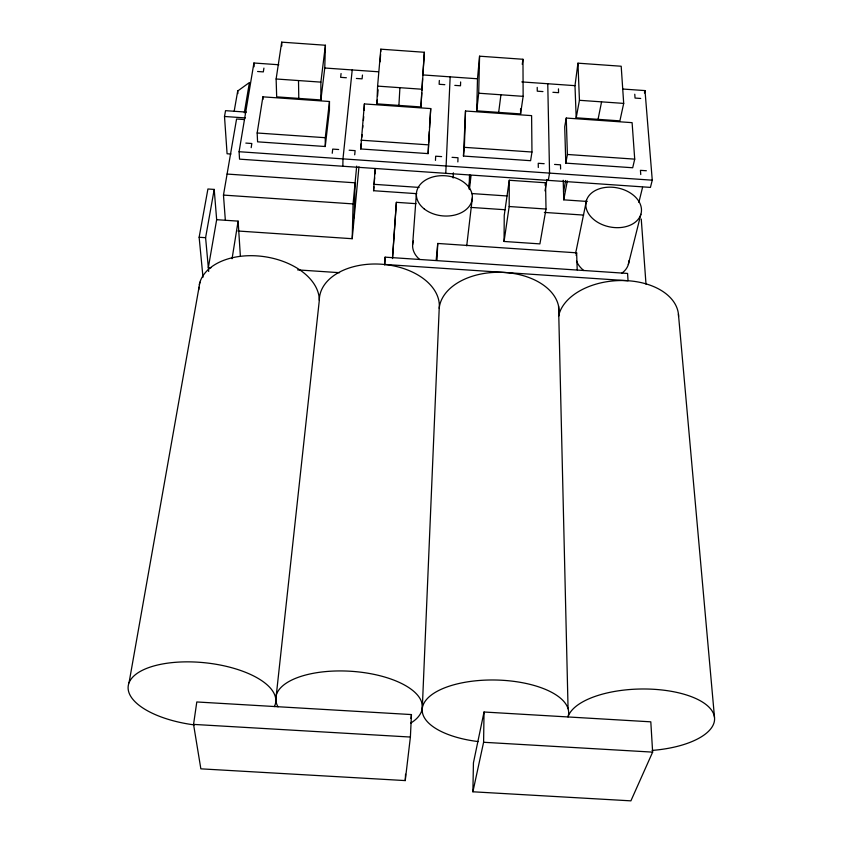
<?xml version="1.0" encoding="UTF-8"?>
<svg xmlns="http://www.w3.org/2000/svg" width="843" height="843" viewBox="0 0 843 843"><rect width="100%" height="100%" fill="white"/><g stroke="black" fill="none" stroke-linecap="round" stroke-linejoin="round"><path stroke-width="1.26" d="M320.877 99.948L320.877 82.129L325.419 45.248L281.699 42.15L276.125 78.979L276.683 96.861L320.877 99.948L324.755 68.009L325.419 45.248M325.24 146.513L325.272 137.704L329.476 101.497L262.89 96.84L257.168 132.994L257.579 141.835L325.24 146.513L329.423 110.338L329.476 101.497M504.061 241.467L509.172 206.524L509.277 180.265L545.547 182.762L546.011 209.032L539.91 243.89L504.061 241.467L504.24 215.387L509.277 180.265M472.891 791.788L483.597 742.272L484.03 712.008L650.807 721.829L652.64 752.125L630.901 800.85L472.891 791.788L473.429 762.862L484.03 712.008M342.848 166.25L342.975 158.874L352.216 69.937M476.716 110.844L477.496 78.778L479.572 56.186L522.966 59.273L523.134 96.344L520.584 113.921L476.716 110.844L478.708 93.215L479.572 56.186M237.916 231.003L352.205 238.717L353.08 203.911L356.684 166.124M354.165 217.768L355.093 182.815L227.094 174.058M469.119 188.811L469.509 174.859M360.709 148.958L364.387 103.931L430.731 108.578L428.118 153.616L360.709 148.958L361.194 143.784M463.45 156.06L464.377 147.335L465.505 111.002L531.606 115.628L531.965 152.025L530.595 160.697L463.45 156.06L465.505 111.002M364.187 110.233L364.387 103.931M457.854 161.93L458.002 157.746L452.048 157.335M460.636 81.961L460.499 85.786L454.809 85.375M453.176 178.031L453.365 172.836M376.884 103.868L377.601 86.112L380.815 49.179L424.366 52.277L420.92 106.945L376.884 103.868L377.221 100.022M416.758 193.669L373.575 190.718L375.146 168.758M380.604 54.3L380.13 61.813M380.709 51.739L380.815 49.179M422.29 708.341L439.214 308.275A60.116 38.873 4.5 0 0 381.247 264.207A60.116 38.873 4.5 0 0 319.318 300.329L275.798 699.711M450.162 76.85L445.768 173.321M436.98 260.434L437.738 243.458L576.623 252.826L577.213 269.855M410.393 737.045L411.447 714.569L196.798 701.966L193.553 724.4L200.855 768.837L405.241 780.586L410.393 737.045L193.553 724.4M405.241 780.586L405.546 774.232M435.462 160.391L435.662 156.197L441.627 156.608M439.329 80.464L439.14 84.279L444.841 84.679M384.703 265.018L385.114 257.157L627.582 273.438L628.035 280.74L384.577 264.428L385.114 257.157M428.118 153.616L428.529 145.85M428.666 143.257L429.277 131.603M429.487 127.715L430.731 108.578M398.908 105.407L399.909 87.683M416.02 203.669L396.379 202.331L392.511 258.59M420.92 106.945L421.742 92.856M421.9 90.296L422.575 78.768M392.48 258.074L396.379 202.331M424.366 52.277L422.807 74.922L477.496 78.778M412.617 244.828L416.389 193.7M373.575 190.718L373.902 186.83M374.113 184.238L374.661 177.757M374.987 173.879L375.42 168.695M377.548 96.186L378.107 89.79M352.205 238.717L358.96 166.788M361.805 137.325L362.047 134.732M362.648 128.273L362.89 125.681M363.375 120.507L363.744 116.629M436.168 260.287L437.738 243.458M354.703 154.817L355.114 150.634L349.139 150.223M362.458 75.048L362.09 78.852L356.378 78.452M332.237 153.268L332.7 149.095L338.675 149.506M341.067 73.541L340.646 77.345L346.368 77.746M469.214 185.397L470.373 175.196M469.425 189.549L471.026 175.555M410.994 718.489L411.447 714.569M466.727 245.84L472.375 197.536M498.666 112.382L500.932 94.785M522.249 64.342L522.966 59.273M232.057 258.748L238.116 221.129L216.662 219.686L214.206 189.422L207.926 188.99L199.138 237.262L202.994 277.231M251.172 147.673L251.836 143.51L245.84 143.089M263.922 68.104L263.322 71.897L257.579 71.497M623.009 89.042L645 90.591L652.261 180.181L650.438 187.399L239.538 159.148L239.085 151.719L253.922 63.004L278.833 64.763M244.322 112.825L249.412 82.53L237.715 90.991L234.196 111.16M545.105 185.355L545.547 182.762M225.313 219.802L223.469 195.091L236.567 119.011L244.386 119.548M545.021 190.887L546.981 179.496M216.662 219.686L208.326 267.652L210.929 267.821M548.298 180.37L549.552 173.11L547.76 83.731M208.685 271.478L205.597 237.694L214.206 189.422M129.042 682.788L199.917 282.226M230.971 154.027L227.083 153.763L224.501 116.482L225.545 110.665L246.398 112.119M566.254 118.052L564.705 126.745L565.79 163.131L632.693 167.757L634.716 159.137L632.102 122.657L566.254 118.052L567.392 154.469L565.79 163.131M577.961 63.172L574.989 85.659L576.19 117.809L619.9 120.865L623.694 103.404L621.196 66.239L577.961 63.172L579.436 100.296L576.19 117.809M563.535 191.856L565.653 180.465M587.276 201.456L563.756 199.844L567.318 180.887M598.056 119.337L601.575 101.855M586.538 200.149L576.159 250.719A27.018 19.684 11.6 0 0 575.569 253.216M576.106 255.376L576.623 252.826M644.442 93.025L645 90.591M638.846 202.425L642.556 187.346M628.32 264.523L640.88 214.259A28.114 19.884 11.3 0 0 605.021 187.483A28.114 19.884 11.3 0 0 595.021 220.518A28.114 19.884 11.3 0 0 640.88 214.259M483.597 742.272L652.64 752.125M199.138 237.262L205.597 237.694M297.632 269.886L339.56 272.689M239.085 151.719L652.261 180.181M373.828 184.311L419.108 187.42M471.616 193.542L507.012 195.966M509.172 206.524L546.011 209.032M471.016 207.42L505.062 209.738M544.346 212.415L583.641 215.091M223.469 195.091L353.08 203.911M324.755 68.009L378.349 71.781M521.796 81.908L574.989 85.659M542.955 91.581L537.276 91.181L537.223 87.366M552.892 92.287L558.561 92.688L558.456 88.863M640.712 98.462L635.053 98.062L634.768 94.237M276.125 78.979L320.877 82.129M377.601 86.112L422.195 89.253M478.708 93.215L523.134 96.344M579.436 100.296L623.694 103.404M224.501 116.482L245.429 117.936M257.168 132.994L325.272 137.704M360.973 140.18L428.813 144.88M464.377 147.335L531.965 152.025M567.392 154.469L634.716 159.137M544.178 163.7L538.245 163.289L538.298 167.483M554.568 164.417L560.49 164.817L560.606 169.022M646.349 170.75L640.438 170.339L640.754 174.554M678.415 314.017L714.495 717.34M641.249 219.022L646.001 284.165M238.116 221.129L240.36 255.956M237.715 90.991L237.874 93.584M253.922 63.004L254.091 66.755M262.89 96.84L262.995 99.379M563.208 180.276L563.756 199.844M281.699 42.15L281.804 46.017M558.561 306.051L568.066 708.7M298.506 80.559L298.791 98.399M520.574 108.779L520.584 113.921M678.562 316.515A60.306 38.241 -3.5 0 0 622.081 280.529A60.306 38.241 -3.5 0 0 558.593 316.178A60.001 38.694 0.4 0 0 504.894 272.489A60.001 38.694 0.4 0 0 439.214 308.275M419.73 259.528A26.965 19.895 5.5 0 1 413.365 240.993M628.931 260.708A27.018 19.684 11.6 0 1 621.923 273.111M583.809 270.55A27.018 19.684 11.6 0 1 576.517 261.045M194.385 724.917A74.195 31.486 6 0 1 128.779 683.547A74.195 31.486 6 0 1 214.238 663.978A74.195 31.486 6 0 1 274.354 706.613M198.748 289.792A60.675 38.767 8.5 0 1 198.885 287.231M199.275 284.692A60.675 38.767 8.5 0 1 262.974 256.472A60.675 38.767 8.5 0 1 319.318 300.329M278.021 706.824A73.436 31.549 3.7 0 1 360.93 672.208A73.436 31.549 3.7 0 1 410.71 723.104M478.192 741.577A73.257 31.37 1.3 0 1 423.692 703.768A73.257 31.37 1.3 0 1 507.728 680.68A73.257 31.37 1.3 0 1 568.003 716.919A73.626 30.959 -1 0 1 643.789 688.984A73.626 30.959 -1 0 1 714.464 717.14A73.626 30.959 -1 0 1 652.103 750.418M424.198 208.895A28.072 20.106 5.5 0 0 471.279 202.689A28.072 20.106 5.5 0 0 437.622 175.987A28.072 20.106 5.5 0 0 424.198 208.895"/></g></svg>
